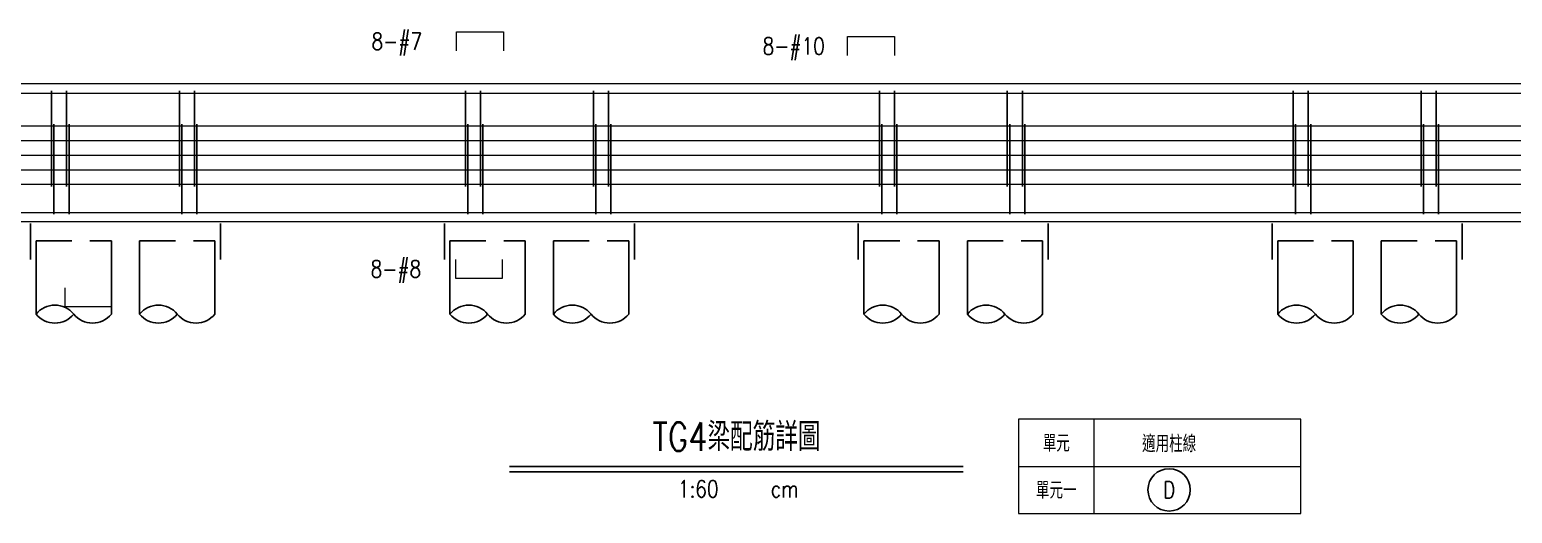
# Model space of a CAD drawing. Extents: x -4754 to 4976, y -19960 to 3841.
# Drawn here: x 1082 to 2658, y -15902 to -15387 of the extents above; entities that cross this region are included whole.
import ezdxf
from ezdxf.enums import TextEntityAlignment as Align

# ---------------------------------------------------------------- set-up
doc = ezdxf.new("R2010")
doc.units = 0
doc.header["$LTSCALE"] = 3
doc.linetypes.add('DASHED', pattern=[19.05, 12.7, -6.35])
doc.layers.get('0').update_dxf_attribs({"linetype": 'CONTINUOUS'})
doc.layers.add('HB_0', color=7, linetype='CONTINUOUS', transparency=0.5)
for name, color, linetype in [('HB_DIM', 1, 'CONTINUOUS'), ('HB_SYMBOLS', 7, 'CONTINUOUS'), ('HB_TXT_CTEXT', 2, 'CONTINUOUS'), ('鋼筋', 3, 'CONTINUOUS')]:
    doc.layers.add(name, color=color, linetype=linetype)
doc.styles.get("Standard").update_dxf_attribs({"font": 'ROMANS.shx', "width": 0.8, "bigfont": 'chineset.shx'})

# ---------------------------------------------------------------- blocks, each defined once
blk = doc.blocks.new('pile_racked_Longitude')
at = {"color": 252, "linetype": 'DASHED'}
for p, q in [((101, -40), (101, 0)), ((-101, -40), (-101, 0))]:
    blk.add_line(p, q, dxfattribs=at)
at = {"linetype": 'Continuous'}
for p, q in [((-95, -98.1), (-95, -50)), ((-15, -98.1), (-15, -50)), ((15, -98.1), (15, -50)), ((95, -98.1), (95, -50))]:
    blk.add_line(p, q, dxfattribs=at)
at = {"color": 252, "linetype": 'DASHED'}
for points in [[(-95, -50), (-95, -20), (-15, -20), (-15, -50)], [(15, -50), (15, -20), (95, -20), (95, -50)]]:
    blk.add_lwpolyline(points, dxfattribs=at)
at = {"linetype": 'Continuous'}
for points in [[(-95, -98.1, -0.48), (-55, -98.1, 0.48), (-15, -98.1, 0.48)], [(15, -98.1, -0.48), (55, -98.1, 0.48), (95, -98.1, 0.48)], [(-95, -98.1, 0.48), (-55, -98.1, 0.48)], [(15, -98.1, 0.48), (55, -98.1, 0.48)]]:
    blk.add_lwpolyline(points, format="xyb", dxfattribs=at)
blk = doc.blocks.new('title_beam')
at = {"color": 3, "linetype": 'Continuous'}
blk.add_line((-241.2, 0), (241.2, 0), dxfattribs=at)
at = {"color": 1, "linetype": 'Continuous'}
blk.add_line((-241.2, -6), (241.2, -6), dxfattribs=at)
at = {"color": 3, "linetype": 'Continuous', "width": 0.8}
blk.add_attdef('TITLE', text='', height=30, dxfattribs=at).set_placement((0, 33), align=Align.MIDDLE)
at = {"linetype": 'Continuous', "width": 0.8}
blk.add_attdef('SCALE', text='', height=18, dxfattribs=at).set_placement((-40.6, -24), align=Align.MIDDLE)
blk.add_attdef('CM', (36.5, -33), '', height=18, dxfattribs=at)
blk = doc.blocks.new('line_tag')
at = {"layer": 'HB_SYMBOLS', "color": 4, "linetype": 'Continuous'}
blk.add_circle((0, 0), 22.5, dxfattribs=at)
at = {"color": 4, "linetype": 'Continuous', "width": 0.8}
blk.add_attdef('A', text='', height=18, dxfattribs=at).set_placement((0, 0), align=Align.MIDDLE)

msp = doc.modelspace()

# ---------------------------------------------------------------- linework, layer by layer
at = {"layer": 'HB_0', "lineweight": 5}
msp.add_lwpolyline([(-265.427, -15591.802), (-265.427, -15444.802), (3931.573, -15444.802), (3931.573, -15591.802), (-265.427, -15591.802)], dxfattribs=at)
at = {"layer": 'HB_DIM', "color": 1, "linetype": 'Continuous'}
for points in [[(1417.327, -15489.802, 0, 1.25, 0), (1417.327, -15474.802, 0, 0, 0), (1417.327, -15399.802, 0, 0, 0), (1435.327, -15399.802, 0, 0, 0)], [(1833.073, -15454.802, 0, 1.25, 0), (1833.073, -15439.802, 0, 0, 0), (1833.073, -15404.802, 0, 0, 0), (1851.073, -15404.802, 0, 0, 0)], [(1416.351, -15551.802, 0, 1.25, 0), (1416.351, -15566.802, 0, 0, 0), (1416.351, -15641.802, 0, 0, 0), (1434.351, -15641.802, 0, 0, 0)]]:
    msp.add_lwpolyline(points, format="xyseb", dxfattribs=at)
at = {"layer": 'HB_TXT_CTEXT', "color": 4, "lineweight": 5, "true_color": 0x00ffff}
for p, q in [((2213.073, -15801.802), (2213.073, -15901.802)), ((2133.073, -15851.802), (2433.073, -15851.802))]:
    msp.add_line(p, q, dxfattribs=at)
msp.add_lwpolyline([(2133.073, -15801.802), (2133.073, -15901.802), (2433.073, -15901.802), (2433.073, -15801.802), (2133.073, -15801.802)], dxfattribs=at)
at = {"layer": 'HB_TXT_CTEXT', "lineweight": 5}
for points in [[(1535.327, -15409.802, -50), (1535.327, -15389.802, -50), (1585.327, -15389.802, -50), (1585.327, -15409.802, -50)], [(1951.073, -15414.802, -38), (1951.073, -15394.802, -38), (2001.073, -15394.802, -38), (2001.073, -15414.802, -38)], [(1534.351, -15631.802, -50), (1534.351, -15651.802, -50), (1584.351, -15651.802, -50), (1584.351, -15631.802, -50)], [(1119.147, -15661.802, -50), (1119.147, -15681.802, -50), (1169.147, -15681.802, -50), (1169.147, -15661.802, -50)]]:
    msp.add_polyline3d(points, dxfattribs=at)
at = {"layer": '鋼筋', "lineweight": 5}
for p, q in [((-244.937, -15454.802, -38), (3911.083, -15454.802, -38)), ((-244.937, -15454.802, -27.143), (3911.083, -15454.802, -27.143)), ((-244.937, -15454.802, -16.286), (3911.083, -15454.802, -16.286)), ((-244.937, -15454.802, -5.429), (3911.083, -15454.802, -5.429)), ((-244.937, -15454.802, 5.429), (3911.083, -15454.802, 5.429)), ((-244.937, -15454.802, 16.286), (3911.083, -15454.802, 16.286)), ((-244.937, -15454.802, 27.143), (3911.083, -15454.802, 27.143)), ((-244.937, -15454.802, 38), (3911.083, -15454.802, 38)), ((1105.033, -15463.352, 33.895), (1105.033, -15455.732, 33.895)), ((1105.033, -15455.732, 40.245), (1105.033, -15550.872, 40.245)), ((1105.033, -15550.872, -40.245), (1105.033, -15455.732, -40.245)), ((1105.033, -15455.732, -33.895), (1105.033, -15463.352, -33.895)), ((1121.033, -15463.352, 33.895), (1121.033, -15455.732, 33.895)), ((1121.033, -15455.732, 40.245), (1121.033, -15550.872, 40.245)), ((1121.033, -15550.872, -40.245), (1121.033, -15455.732, -40.245)), ((1121.033, -15455.732, -33.895), (1121.033, -15463.352, -33.895)), ((1241.033, -15463.352, 33.895), (1241.033, -15455.732, 33.895)), ((1241.033, -15455.732, 40.245), (1241.033, -15550.872, 40.245)), ((1241.033, -15550.872, -40.245), (1241.033, -15455.732, -40.245)), ((1241.033, -15455.732, -33.895), (1241.033, -15463.352, -33.895)), ((1257.033, -15463.352, 33.895), (1257.033, -15455.732, 33.895)), ((1257.033, -15455.732, 40.245), (1257.033, -15550.872, 40.245)), ((1257.033, -15550.872, -40.245), (1257.033, -15455.732, -40.245)), ((1257.033, -15455.732, -33.895), (1257.033, -15463.352, -33.895)), ((1545.033, -15463.352, 33.895), (1545.033, -15455.732, 33.895)), ((1545.033, -15455.732, 40.245), (1545.033, -15550.872, 40.245)), ((1545.033, -15550.872, -40.245), (1545.033, -15455.732, -40.245)), ((1545.033, -15455.732, -33.895), (1545.033, -15463.352, -33.895)), ((1561.033, -15463.352, 33.895), (1561.033, -15455.732, 33.895)), ((1561.033, -15455.732, 40.245), (1561.033, -15550.872, 40.245)), ((1561.033, -15550.872, -40.245), (1561.033, -15455.732, -40.245)), ((1561.033, -15455.732, -33.895), (1561.033, -15463.352, -33.895)), ((1681.033, -15463.352, 33.895), (1681.033, -15455.732, 33.895)), ((1681.033, -15455.732, 40.245), (1681.033, -15550.872, 40.245)), ((1681.033, -15550.872, -40.245), (1681.033, -15455.732, -40.245)), ((1681.033, -15455.732, -33.895), (1681.033, -15463.352, -33.895)), ((1697.033, -15463.352, 33.895), (1697.033, -15455.732, 33.895)), ((1697.033, -15455.732, 40.245), (1697.033, -15550.872, 40.245)), ((1697.033, -15550.872, -40.245), (1697.033, -15455.732, -40.245)), ((1697.033, -15455.732, -33.895), (1697.033, -15463.352, -33.895)), ((1985.033, -15463.352, 33.895), (1985.033, -15455.732, 33.895)), ((1985.033, -15455.732, 40.245), (1985.033, -15550.872, 40.245)), ((1985.033, -15550.872, -40.245), (1985.033, -15455.732, -40.245)), ((1985.033, -15455.732, -33.895), (1985.033, -15463.352, -33.895)), ((2001.033, -15463.352, 33.895), (2001.033, -15455.732, 33.895)), ((2001.033, -15455.732, 40.245), (2001.033, -15550.872, 40.245)), ((2001.033, -15550.872, -40.245), (2001.033, -15455.732, -40.245)), ((2001.033, -15455.732, -33.895), (2001.033, -15463.352, -33.895)), ((2121.033, -15463.352, 33.895), (2121.033, -15455.732, 33.895)), ((2121.033, -15455.732, 40.245), (2121.033, -15550.872, 40.245)), ((2121.033, -15550.872, -40.245), (2121.033, -15455.732, -40.245)), ((2121.033, -15455.732, -33.895), (2121.033, -15463.352, -33.895)), ((2137.033, -15463.352, 33.895), (2137.033, -15455.732, 33.895)), ((2137.033, -15455.732, 40.245), (2137.033, -15550.872, 40.245)), ((2137.033, -15550.872, -40.245), (2137.033, -15455.732, -40.245)), ((2137.033, -15455.732, -33.895), (2137.033, -15463.352, -33.895)), ((2425.033, -15463.352, 33.895), (2425.033, -15455.732, 33.895)), ((2425.033, -15455.732, 40.245), (2425.033, -15550.872, 40.245)), ((2425.033, -15550.872, -40.245), (2425.033, -15455.732, -40.245)), ((2425.033, -15455.732, -33.895), (2425.033, -15463.352, -33.895)), ((2441.033, -15463.352, 33.895), (2441.033, -15455.732, 33.895)), ((2441.033, -15455.732, 40.245), (2441.033, -15550.872, 40.245)), ((2441.033, -15550.872, -40.245), (2441.033, -15455.732, -40.245)), ((2441.033, -15455.732, -33.895), (2441.033, -15463.352, -33.895)), ((2561.033, -15463.352, 33.895), (2561.033, -15455.732, 33.895)), ((2561.033, -15455.732, 40.245), (2561.033, -15550.872, 40.245)), ((2561.033, -15550.872, -40.245), (2561.033, -15455.732, -40.245)), ((2561.033, -15455.732, -33.895), (2561.033, -15463.352, -33.895)), ((2577.033, -15463.352, 33.895), (2577.033, -15455.732, 33.895)), ((2577.033, -15455.732, 40.245), (2577.033, -15550.872, 40.245)), ((2577.033, -15550.872, -40.245), (2577.033, -15455.732, -40.245)), ((2577.033, -15455.732, -33.895), (2577.033, -15463.352, -33.895)), ((-245.657, -15489.802, -50), (3911.803, -15489.802, -50)), ((-245.657, -15489.802, -35.714), (3911.803, -15489.802, -35.714)), ((-245.657, -15489.802, -21.429), (3911.803, -15489.802, -21.429)), ((-245.657, -15489.802, -7.143), (3911.803, -15489.802, -7.143)), ((-245.657, -15489.802, 7.143), (3911.803, -15489.802, 7.143)), ((-245.657, -15489.802, 21.429), (3911.803, -15489.802, 21.429)), ((-245.657, -15489.802, 35.714), (3911.803, -15489.802, 35.714)), ((-245.657, -15489.802, 50), (3911.803, -15489.802, 50)), ((1107.573, -15498.852, 45.395), (1107.573, -15491.232, 45.395)), ((1107.573, -15491.232, 51.745), (1107.573, -15580.372, 51.745)), ((1107.573, -15580.372, -51.745), (1107.573, -15491.232, -51.745)), ((1107.573, -15491.232, -45.395), (1107.573, -15498.852, -45.395)), ((1123.573, -15498.852, 45.395), (1123.573, -15491.232, 45.395)), ((1123.573, -15491.232, 51.745), (1123.573, -15580.372, 51.745)), ((1123.573, -15580.372, -51.745), (1123.573, -15491.232, -51.745)), ((1123.573, -15491.232, -45.395), (1123.573, -15498.852, -45.395)), ((1243.573, -15498.852, 45.395), (1243.573, -15491.232, 45.395)), ((1243.573, -15491.232, 51.745), (1243.573, -15580.372, 51.745)), ((1243.573, -15580.372, -51.745), (1243.573, -15491.232, -51.745)), ((1243.573, -15491.232, -45.395), (1243.573, -15498.852, -45.395)), ((1259.573, -15498.852, 45.395), (1259.573, -15491.232, 45.395)), ((1259.573, -15491.232, 51.745), (1259.573, -15580.372, 51.745)), ((1259.573, -15580.372, -51.745), (1259.573, -15491.232, -51.745)), ((1259.573, -15491.232, -45.395), (1259.573, -15498.852, -45.395)), ((1547.573, -15498.852, 45.395), (1547.573, -15491.232, 45.395)), ((1547.573, -15491.232, 51.745), (1547.573, -15580.372, 51.745)), ((1547.573, -15580.372, -51.745), (1547.573, -15491.232, -51.745)), ((1547.573, -15491.232, -45.395), (1547.573, -15498.852, -45.395)), ((1563.573, -15498.852, 45.395), (1563.573, -15491.232, 45.395)), ((1563.573, -15491.232, 51.745), (1563.573, -15580.372, 51.745)), ((1563.573, -15580.372, -51.745), (1563.573, -15491.232, -51.745)), ((1563.573, -15491.232, -45.395), (1563.573, -15498.852, -45.395)), ((1683.573, -15498.852, 45.395), (1683.573, -15491.232, 45.395)), ((1683.573, -15491.232, 51.745), (1683.573, -15580.372, 51.745)), ((1683.573, -15580.372, -51.745), (1683.573, -15491.232, -51.745)), ((1683.573, -15491.232, -45.395), (1683.573, -15498.852, -45.395)), ((1699.573, -15498.852, 45.395), (1699.573, -15491.232, 45.395)), ((1699.573, -15491.232, 51.745), (1699.573, -15580.372, 51.745)), ((1699.573, -15580.372, -51.745), (1699.573, -15491.232, -51.745)), ((1699.573, -15491.232, -45.395), (1699.573, -15498.852, -45.395)), ((1987.573, -15498.852, 45.395), (1987.573, -15491.232, 45.395)), ((1987.573, -15491.232, 51.745), (1987.573, -15580.372, 51.745)), ((1987.573, -15580.372, -51.745), (1987.573, -15491.232, -51.745)), ((1987.573, -15491.232, -45.395), (1987.573, -15498.852, -45.395)), ((2003.573, -15498.852, 45.395), (2003.573, -15491.232, 45.395)), ((2003.573, -15491.232, 51.745), (2003.573, -15580.372, 51.745)), ((2003.573, -15580.372, -51.745), (2003.573, -15491.232, -51.745)), ((2003.573, -15491.232, -45.395), (2003.573, -15498.852, -45.395)), ((2123.573, -15498.852, 45.395), (2123.573, -15491.232, 45.395)), ((2123.573, -15491.232, 51.745), (2123.573, -15580.372, 51.745)), ((2123.573, -15580.372, -51.745), (2123.573, -15491.232, -51.745)), ((2123.573, -15491.232, -45.395), (2123.573, -15498.852, -45.395)), ((2139.573, -15498.852, 45.395), (2139.573, -15491.232, 45.395)), ((2139.573, -15491.232, 51.745), (2139.573, -15580.372, 51.745)), ((2139.573, -15580.372, -51.745), (2139.573, -15491.232, -51.745)), ((2139.573, -15491.232, -45.395), (2139.573, -15498.852, -45.395)), ((2427.573, -15498.852, 45.395), (2427.573, -15491.232, 45.395)), ((2427.573, -15491.232, 51.745), (2427.573, -15580.372, 51.745)), ((2427.573, -15580.372, -51.745), (2427.573, -15491.232, -51.745)), ((2427.573, -15491.232, -45.395), (2427.573, -15498.852, -45.395)), ((2443.573, -15498.852, 45.395), (2443.573, -15491.232, 45.395)), ((2443.573, -15491.232, 51.745), (2443.573, -15580.372, 51.745)), ((2443.573, -15580.372, -51.745), (2443.573, -15491.232, -51.745)), ((2443.573, -15491.232, -45.395), (2443.573, -15498.852, -45.395)), ((2563.573, -15498.852, 45.395), (2563.573, -15491.232, 45.395)), ((2563.573, -15491.232, 51.745), (2563.573, -15580.372, 51.745)), ((2563.573, -15580.372, -51.745), (2563.573, -15491.232, -51.745)), ((2563.573, -15491.232, -45.395), (2563.573, -15498.852, -45.395)), ((2579.573, -15498.852, 45.395), (2579.573, -15491.232, 45.395)), ((2579.573, -15491.232, 51.745), (2579.573, -15580.372, 51.745)), ((2579.573, -15580.372, -51.745), (2579.573, -15491.232, -51.745)), ((2579.573, -15491.232, -45.395), (2579.573, -15498.852, -45.395)), ((-243.427, -15505.302, -50), (3909.573, -15505.302, -50)), ((-243.427, -15505.302, 50), (3909.573, -15505.302, 50)), ((-243.427, -15520.802, -50), (3909.573, -15520.802, -50)), ((-243.427, -15520.802, 50), (3909.573, -15520.802, 50)), ((-243.427, -15536.302, -50), (3909.573, -15536.302, -50)), ((-243.427, -15536.302, 50), (3909.573, -15536.302, 50)), ((-250.537, -15551.802, -50), (3916.683, -15551.802, -50)), ((-250.537, -15551.802, -35.714), (3916.683, -15551.802, -35.714)), ((-250.537, -15551.802, -21.429), (3916.683, -15551.802, -21.429)), ((-250.537, -15551.802, -7.143), (3916.683, -15551.802, -7.143)), ((-250.537, -15551.802, 7.143), (3916.683, -15551.802, 7.143)), ((-250.537, -15551.802, 21.429), (3916.683, -15551.802, 21.429)), ((-250.537, -15551.802, 35.714), (3916.683, -15551.802, 35.714)), ((-250.537, -15551.802, 50), (3916.683, -15551.802, 50)), ((1105.033, -15554.047, 37.07), (1105.033, -15554.047, -37.07)), ((1121.033, -15554.047, 37.07), (1121.033, -15554.047, -37.07)), ((1241.033, -15554.047, 37.07), (1241.033, -15554.047, -37.07)), ((1257.033, -15554.047, 37.07), (1257.033, -15554.047, -37.07)), ((1545.033, -15554.047, 37.07), (1545.033, -15554.047, -37.07)), ((1561.033, -15554.047, 37.07), (1561.033, -15554.047, -37.07)), ((1681.033, -15554.047, 37.07), (1681.033, -15554.047, -37.07)), ((1697.033, -15554.047, 37.07), (1697.033, -15554.047, -37.07)), ((1985.033, -15554.047, 37.07), (1985.033, -15554.047, -37.07)), ((2001.033, -15554.047, 37.07), (2001.033, -15554.047, -37.07)), ((2121.033, -15554.047, 37.07), (2121.033, -15554.047, -37.07)), ((2137.033, -15554.047, 37.07), (2137.033, -15554.047, -37.07)), ((2425.033, -15554.047, 37.07), (2425.033, -15554.047, -37.07)), ((2441.033, -15554.047, 37.07), (2441.033, -15554.047, -37.07)), ((2561.033, -15554.047, 37.07), (2561.033, -15554.047, -37.07)), ((2577.033, -15554.047, 37.07), (2577.033, -15554.047, -37.07)), ((-246.742, -15581.802, -50), (3912.888, -15581.802, -50)), ((-246.742, -15581.802, -35.714), (3912.888, -15581.802, -35.714)), ((-246.742, -15581.802, -21.429), (3912.888, -15581.802, -21.429)), ((-246.742, -15581.802, -7.143), (3912.888, -15581.802, -7.143)), ((-246.742, -15581.802, 7.143), (3912.888, -15581.802, 7.143)), ((-246.742, -15581.802, 21.429), (3912.888, -15581.802, 21.429)), ((-246.742, -15581.802, 35.714), (3912.888, -15581.802, 35.714)), ((-246.742, -15581.802, 50), (3912.888, -15581.802, 50)), ((1107.573, -15583.547, 48.57), (1107.573, -15583.547, -48.57)), ((1123.573, -15583.547, 48.57), (1123.573, -15583.547, -48.57)), ((1243.573, -15583.547, 48.57), (1243.573, -15583.547, -48.57)), ((1259.573, -15583.547, 48.57), (1259.573, -15583.547, -48.57)), ((1547.573, -15583.547, 48.57), (1547.573, -15583.547, -48.57)), ((1563.573, -15583.547, 48.57), (1563.573, -15583.547, -48.57)), ((1683.573, -15583.547, 48.57), (1683.573, -15583.547, -48.57)), ((1699.573, -15583.547, 48.57), (1699.573, -15583.547, -48.57)), ((1987.573, -15583.547, 48.57), (1987.573, -15583.547, -48.57)), ((2003.573, -15583.547, 48.57), (2003.573, -15583.547, -48.57)), ((2123.573, -15583.547, 48.57), (2123.573, -15583.547, -48.57)), ((2139.573, -15583.547, 48.57), (2139.573, -15583.547, -48.57)), ((2427.573, -15583.547, 48.57), (2427.573, -15583.547, -48.57)), ((2443.573, -15583.547, 48.57), (2443.573, -15583.547, -48.57)), ((2563.573, -15583.547, 48.57), (2563.573, -15583.547, -48.57)), ((2579.573, -15583.547, 48.57), (2579.573, -15583.547, -48.57))]:
    msp.add_line(p, q, dxfattribs=at)
at = {"layer": '鋼筋', "lineweight": 5, "extrusion": (1, -2.44929e-16, 0)}
for centre, start, end in [((-15455.732, 37.07, 1105.033), 270, 90), ((-15455.732, -37.07, 1105.033), 270, 90), ((-15455.732, 37.07, 1121.033), 270, 90), ((-15455.732, -37.07, 1121.033), 270, 90), ((-15455.732, 37.07, 1241.033), 270, 90), ((-15455.732, -37.07, 1241.033), 270, 90), ((-15455.732, 37.07, 1257.033), 270, 90), ((-15455.732, -37.07, 1257.033), 270, 90), ((-15455.732, 37.07, 1545.033), 270, 90), ((-15455.732, -37.07, 1545.033), 270, 90), ((-15455.732, 37.07, 1561.033), 270, 90), ((-15455.732, -37.07, 1561.033), 270, 90), ((-15455.732, 37.07, 1681.033), 270, 90), ((-15455.732, -37.07, 1681.033), 270, 90), ((-15455.732, 37.07, 1697.033), 270, 90), ((-15455.732, -37.07, 1697.033), 270, 90), ((-15455.732, 37.07, 1985.033), 270, 90), ((-15455.732, -37.07, 1985.033), 270, 90), ((-15455.732, 37.07, 2001.033), 270, 90), ((-15455.732, -37.07, 2001.033), 270, 90), ((-15455.732, 37.07, 2121.033), 270, 90), ((-15455.732, -37.07, 2121.033), 270, 90), ((-15455.732, 37.07, 2137.033), 270, 90), ((-15455.732, -37.07, 2137.033), 270, 90), ((-15455.732, 37.07, 2425.033), 270, 90), ((-15455.732, -37.07, 2425.033), 270, 90), ((-15455.732, 37.07, 2441.033), 270, 90), ((-15455.732, -37.07, 2441.033), 270, 90), ((-15455.732, 37.07, 2561.033), 270, 90), ((-15455.732, -37.07, 2561.033), 270, 90), ((-15455.732, 37.07, 2577.033), 270, 90), ((-15455.732, -37.07, 2577.033), 270, 90), ((-15491.232, 48.57, 1107.573), 270, 90), ((-15491.232, -48.57, 1107.573), 270, 90), ((-15491.232, 48.57, 1123.573), 270, 90), ((-15491.232, -48.57, 1123.573), 270, 90), ((-15491.232, 48.57, 1243.573), 270, 90), ((-15491.232, -48.57, 1243.573), 270, 90), ((-15491.232, 48.57, 1259.573), 270, 90), ((-15491.232, -48.57, 1259.573), 270, 90), ((-15491.232, 48.57, 1547.573), 270, 90), ((-15491.232, -48.57, 1547.573), 270, 90), ((-15491.232, 48.57, 1563.573), 270, 90), ((-15491.232, -48.57, 1563.573), 270, 90), ((-15491.232, 48.57, 1683.573), 270, 90), ((-15491.232, -48.57, 1683.573), 270, 90), ((-15491.232, 48.57, 1699.573), 270, 90), ((-15491.232, -48.57, 1699.573), 270, 90), ((-15491.232, 48.57, 1987.573), 270, 90), ((-15491.232, -48.57, 1987.573), 270, 90), ((-15491.232, 48.57, 2003.573), 270, 90), ((-15491.232, -48.57, 2003.573), 270, 90), ((-15491.232, 48.57, 2123.573), 270, 90), ((-15491.232, -48.57, 2123.573), 270, 90), ((-15491.232, 48.57, 2139.573), 270, 90), ((-15491.232, -48.57, 2139.573), 270, 90), ((-15491.232, 48.57, 2427.573), 270, 90), ((-15491.232, -48.57, 2427.573), 270, 90), ((-15491.232, 48.57, 2443.573), 270, 90), ((-15491.232, -48.57, 2443.573), 270, 90), ((-15491.232, 48.57, 2563.573), 270, 90), ((-15491.232, -48.57, 2563.573), 270, 90), ((-15491.232, 48.57, 2579.573), 270, 90), ((-15491.232, -48.57, 2579.573), 270, 90), ((-15550.872, 37.07, 1105.033), 90, 180), ((-15550.872, -37.07, 1105.033), 180, 270), ((-15550.872, 37.07, 1121.033), 90, 180), ((-15550.872, -37.07, 1121.033), 180, 270), ((-15550.872, 37.07, 1241.033), 90, 180), ((-15550.872, -37.07, 1241.033), 180, 270), ((-15550.872, 37.07, 1257.033), 90, 180), ((-15550.872, -37.07, 1257.033), 180, 270), ((-15550.872, 37.07, 1545.033), 90, 180), ((-15550.872, -37.07, 1545.033), 180, 270), ((-15550.872, 37.07, 1561.033), 90, 180), ((-15550.872, -37.07, 1561.033), 180, 270), ((-15550.872, 37.07, 1681.033), 90, 180), ((-15550.872, -37.07, 1681.033), 180, 270), ((-15550.872, 37.07, 1697.033), 90, 180), ((-15550.872, -37.07, 1697.033), 180, 270), ((-15550.872, 37.07, 1985.033), 90, 180), ((-15550.872, -37.07, 1985.033), 180, 270), ((-15550.872, 37.07, 2001.033), 90, 180), ((-15550.872, -37.07, 2001.033), 180, 270), ((-15550.872, 37.07, 2121.033), 90, 180), ((-15550.872, -37.07, 2121.033), 180, 270), ((-15550.872, 37.07, 2137.033), 90, 180), ((-15550.872, -37.07, 2137.033), 180, 270), ((-15550.872, 37.07, 2425.033), 90, 180), ((-15550.872, -37.07, 2425.033), 180, 270), ((-15550.872, 37.07, 2441.033), 90, 180), ((-15550.872, -37.07, 2441.033), 180, 270), ((-15550.872, 37.07, 2561.033), 90, 180), ((-15550.872, -37.07, 2561.033), 180, 270), ((-15550.872, 37.07, 2577.033), 90, 180), ((-15550.872, -37.07, 2577.033), 180, 270), ((-15580.372, 48.57, 1107.573), 90, 180), ((-15580.372, -48.57, 1107.573), 180, 270), ((-15580.372, 48.57, 1123.573), 90, 180), ((-15580.372, -48.57, 1123.573), 180, 270), ((-15580.372, 48.57, 1243.573), 90, 180), ((-15580.372, -48.57, 1243.573), 180, 270), ((-15580.372, 48.57, 1259.573), 90, 180), ((-15580.372, -48.57, 1259.573), 180, 270), ((-15580.372, 48.57, 1547.573), 90, 180), ((-15580.372, -48.57, 1547.573), 180, 270), ((-15580.372, 48.57, 1563.573), 90, 180), ((-15580.372, -48.57, 1563.573), 180, 270), ((-15580.372, 48.57, 1683.573), 90, 180), ((-15580.372, -48.57, 1683.573), 180, 270), ((-15580.372, 48.57, 1699.573), 90, 180), ((-15580.372, -48.57, 1699.573), 180, 270), ((-15580.372, 48.57, 1987.573), 90, 180), ((-15580.372, -48.57, 1987.573), 180, 270), ((-15580.372, 48.57, 2003.573), 90, 180), ((-15580.372, -48.57, 2003.573), 180, 270), ((-15580.372, 48.57, 2123.573), 90, 180), ((-15580.372, -48.57, 2123.573), 180, 270), ((-15580.372, 48.57, 2139.573), 90, 180), ((-15580.372, -48.57, 2139.573), 180, 270), ((-15580.372, 48.57, 2427.573), 90, 180), ((-15580.372, -48.57, 2427.573), 180, 270), ((-15580.372, 48.57, 2443.573), 90, 180), ((-15580.372, -48.57, 2443.573), 180, 270), ((-15580.372, 48.57, 2563.573), 90, 180), ((-15580.372, -48.57, 2563.573), 180, 270), ((-15580.372, 48.57, 2579.573), 90, 180), ((-15580.372, -48.57, 2579.573), 180, 270)]:
    msp.add_arc(centre, 3.175, start, end, dxfattribs=at)

# ---------------------------------------------------------------- block references
at = {"layer": 'HB_0', "linetype": 'Continuous'}
for p in [(1183.573, -15591.802), (1623.573, -15591.802), (2063.573, -15591.802), (2503.573, -15591.802)]:
    msp.add_blockref('pile_racked_Longitude', p, dxfattribs=at)
at = {"layer": 'HB_TXT_CTEXT', "linetype": 'Continuous'}
for name, p, values in [('title_beam', (1833.073, -15851.802), {'TITLE': 'TG4梁配筋詳圖', 'SCALE': '1:60', 'CM': 'cm'}), ('line_tag', (2293.073, -15876.802), {'A': 'D'})]:
    msp.add_blockref(name, p, dxfattribs=at).add_auto_attribs(values)

# ---------------------------------------------------------------- texts
at = {"layer": 'HB_TXT_CTEXT', "linetype": 'Continuous', "width": 0.8}
for s, p in [(' 8-#7', (1435.327, -15399.802, -50)), (' 8-#10', (1851.073, -15404.802, -38)), (' 8-#8', (1434.351, -15641.802, -50))]:
    msp.add_text(s, height=18, dxfattribs=at).set_placement(p, align=Align.MIDDLE_LEFT)
for s, p in [('單元', (2173.073, -15826.802)), ('適用柱線', (2293.073, -15826.802)), ('單元一', (2173.073, -15876.802))]:
    msp.add_text(s, height=18, dxfattribs=at).set_placement(p, align=Align.MIDDLE)

doc.saveas('drawing.dxf')
